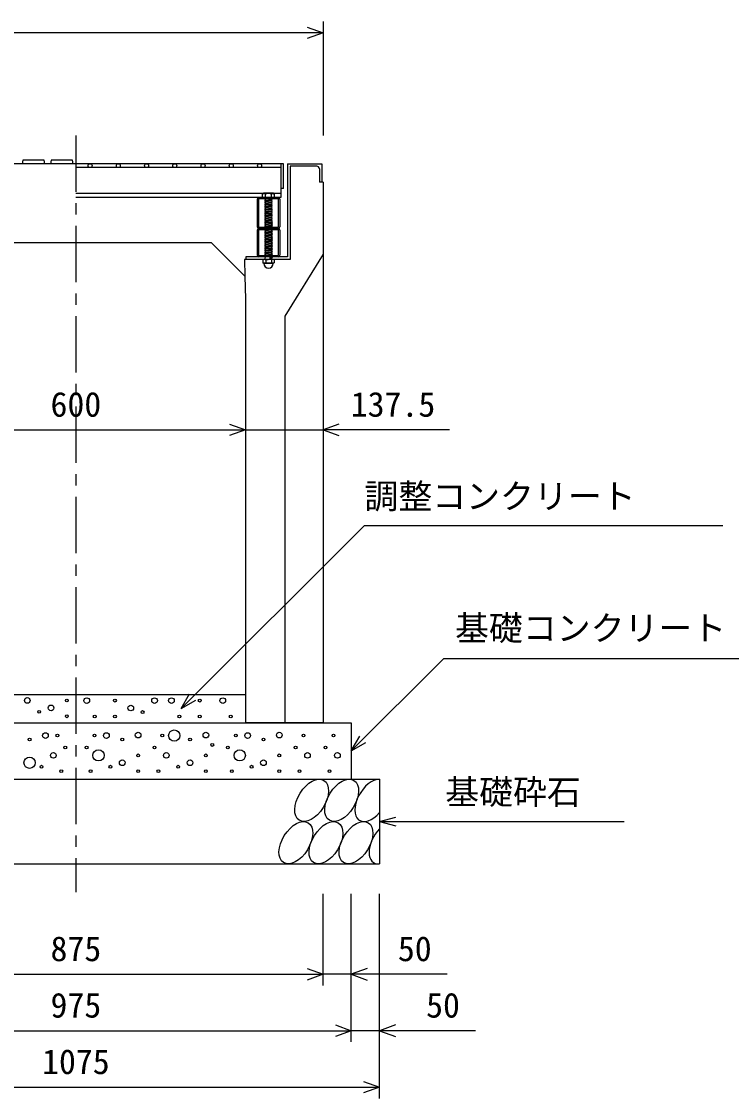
# Model space of a CAD drawing. Units: millimetres, scale not verified. Extents: x -16800 to 16800, y -5940 to 5940.
# Drawn here: x 10385 to 11642, y 1919 to 3826 of the extents above; entities that cross this region are included whole.
import ezdxf
from ezdxf.enums import TextEntityAlignment as Align

# ---------------------------------------------------------------- set-up
doc = ezdxf.new("R2010")
doc.units = ezdxf.units.MM
doc.header["$LTSCALE"] = 20
doc.linetypes.add('CHAIN1', pattern=[8, 5, -1, 1, -1])
doc.linetypes.add('DOTTED', pattern=[1.75, 0.25, -1.5])
for name, color, linetype, lineweight in [('0-0_DIM', 7, 'Continuous', 25), ('0-2_HATCH', 6, 'Continuous', 25), ('0-5_OUTLINE', 3, 'Continuous', 25)]:
    doc.layers.add(name, color=color, linetype=linetype, lineweight=lineweight)
doc.styles.add('ＭＳ ゴシック', font='')
doc.styles.get('ＭＳ ゴシック').set_extended_font_data('MS Gothic')

msp = doc.modelspace()

# ---------------------------------------------------------------- linework, layer by layer
at = {"layer": '0-0_DIM'}
for p, q in [((10919.28, 3826.41), (10919.28, 3624.66)), ((10919.28, 3806.41), (10044.28, 3806.41)), ((10181.78, 3103.31), (10781.78, 3103.31)), ((10781.78, 3103.31), (10919.28, 3103.31)), ((11143.32, 3103.31), (10919.28, 3103.31)), ((10668.1, 2609.66), (10992.57, 2934.13)), ((10992.57, 2934.13), (11626.92, 2934.13)), ((11132.94, 2698.32), (10969.28, 2534.66)), ((11132.94, 2698.32), (11779.81, 2698.32)), ((10668.1, 2609.66), (10683.1, 2635.64)), ((10668.1, 2609.66), (10694.08, 2624.66)), ((10969.28, 2534.66), (10984.28, 2560.64)), ((10969.28, 2534.66), (10995.26, 2549.66)), ((11019.28, 2409.66), (11048.26, 2417.43)), ((11019.28, 2409.66), (11452.6, 2409.66)), ((11019.28, 2409.66), (11048.26, 2401.9)), ((10919.28, 2119.15), (10919.28, 2281.49)), ((10969.28, 2019.15), (10969.28, 2281.49)), ((11019.28, 1919.15), (11019.28, 2281.49)), ((10044.28, 2139.15), (10919.28, 2139.15)), ((11139.28, 2139.15), (10919.28, 2139.15)), ((9994.28, 2039.15), (10969.28, 2039.15)), ((11189.28, 2039.15), (10969.28, 2039.15)), ((9944.28, 1939.15), (11019.28, 1939.15))]:
    msp.add_line(p, q, dxfattribs=at)
at = {"layer": '0-0_DIM', "linetype": 'CHAIN1'}
msp.add_line((10481.78, 3624.66), (10481.78, 2284.66), dxfattribs=at)
at = {"layer": '0-0_DIM'}
for points in [[(10891.13, 3816.67), (10919.32, 3806.41), (10891.13, 3796.14)], [(10753.59, 3113.57), (10781.78, 3103.31), (10753.59, 3093.05)], [(10947.47, 3113.57), (10919.28, 3103.31), (10947.47, 3093.05)], [(10891.09, 2149.41), (10919.28, 2139.15), (10891.09, 2128.89)], [(10997.47, 2149.41), (10969.28, 2139.15), (10997.47, 2128.89)], [(10941.09, 2049.41), (10969.28, 2039.15), (10941.09, 2028.89)], [(11047.47, 2049.41), (11019.28, 2039.15), (11047.47, 2028.89)], [(10991.09, 1949.41), (11019.28, 1939.15), (10991.09, 1928.89)]]:
    msp.add_lwpolyline(points, dxfattribs=at)
at = {"layer": '0-2_HATCH'}
for p, q in [((10426.78, 3574.66), (10425.78, 3581.16)), ((10476.78, 3574.66), (10475.78, 3581.16)), ((10849.28, 3574.66), (10481.78, 3574.66)), ((10844.78, 3567.66), (10481.78, 3567.66)), ((10844.78, 3574.66), (10844.78, 3514.66)), ((10849.28, 3530.66), (10849.28, 3574.66)), ((10856.28, 3574.66), (10856.28, 3409.66)), ((10860.78, 3570.16), (10860.78, 3405.16)), ((10908.28, 3570.16), (10860.78, 3570.16)), ((10912.78, 3565.66), (10912.78, 3541.66)), ((10849.28, 3530.66), (10844.78, 3530.66)), ((10917.28, 3541.66), (10912.78, 3541.66)), ((10813.6, 3521.66), (10481.78, 3521.66)), ((10844.78, 3514.66), (10481.78, 3514.66)), ((10802.78, 3511.66), (10802.78, 3462.66)), ((10839.78, 3514.66), (10805.78, 3514.66)), ((10814.28, 3522.16), (10812.28, 3520.66)), ((10812.28, 3514.66), (10812.28, 3520.66)), ((10833.28, 3514.66), (10812.28, 3514.66)), ((10812.61, 3520.94), (10814.28, 3522.16)), ((10831.28, 3522.16), (10814.28, 3522.16)), ((10816.28, 3514.66), (10829.28, 3514.66)), ((10816.28, 3513.66), (10817.28, 3514.66)), ((10817.28, 3512.66), (10816.28, 3513.66)), ((10829.28, 3512.66), (10816.28, 3511.66)), ((10816.28, 3511.66), (10817.28, 3512.66)), ((10817.28, 3510.66), (10816.28, 3511.66)), ((10816.28, 3509.66), (10817.28, 3510.66)), ((10829.28, 3510.66), (10816.28, 3509.66)), ((10817.28, 3508.66), (10816.28, 3509.66)), ((10817.28, 3514.66), (10817.28, 3520.66)), ((10828.28, 3514.66), (10828.28, 3520.66)), ((10828.28, 3513.66), (10829.28, 3514.66)), ((10829.28, 3512.66), (10828.28, 3513.66)), ((10828.28, 3509.66), (10829.28, 3510.66)), ((10829.28, 3508.66), (10828.28, 3509.66)), ((10832.96, 3520.94), (10831.28, 3522.16)), ((10844.78, 3521.66), (10831.97, 3521.66)), ((10833.28, 3514.66), (10833.28, 3520.66)), ((10842.78, 3511.66), (10842.78, 3462.66)), ((10816.28, 3507.66), (10817.28, 3508.66)), ((10829.28, 3508.66), (10816.28, 3507.66)), ((10817.28, 3506.66), (10816.28, 3507.66)), ((10816.28, 3505.66), (10817.28, 3506.66)), ((10829.28, 3506.66), (10816.28, 3505.66)), ((10817.28, 3504.66), (10816.28, 3505.66)), ((10816.28, 3503.66), (10817.28, 3504.66)), ((10829.28, 3504.66), (10816.28, 3503.66)), ((10817.28, 3502.66), (10816.28, 3503.66)), ((10829.28, 3502.66), (10816.28, 3501.66)), ((10816.28, 3501.66), (10817.28, 3502.66)), ((10829.28, 3500.66), (10816.28, 3499.66)), ((10817.28, 3498.66), (10816.28, 3499.66)), ((10829.28, 3498.66), (10816.28, 3497.66)), ((10816.28, 3497.66), (10817.28, 3498.66)), ((10817.28, 3496.66), (10816.28, 3497.66)), ((10829.28, 3496.66), (10816.28, 3495.66)), ((10816.28, 3495.66), (10817.28, 3496.66)), ((10817.28, 3494.66), (10816.28, 3495.66)), ((10829.28, 3494.66), (10816.28, 3493.66)), ((10816.28, 3493.66), (10817.28, 3494.66)), ((10817.28, 3492.66), (10816.28, 3493.66)), ((10829.28, 3492.66), (10816.28, 3491.66)), ((10816.28, 3491.66), (10817.28, 3492.66)), ((10817.28, 3490.66), (10816.28, 3491.66)), ((10829.28, 3490.66), (10816.28, 3489.66)), ((10816.28, 3489.66), (10817.28, 3490.66)), ((10828.28, 3507.66), (10829.28, 3508.66)), ((10829.28, 3506.66), (10828.28, 3507.66)), ((10828.28, 3505.66), (10829.28, 3506.66)), ((10829.28, 3504.66), (10828.28, 3505.66)), ((10828.28, 3501.66), (10829.28, 3502.66)), ((10829.28, 3500.66), (10828.28, 3501.66)), ((10828.28, 3499.66), (10829.28, 3500.66)), ((10829.28, 3498.66), (10828.28, 3499.66)), ((10828.28, 3497.66), (10829.28, 3498.66)), ((10828.28, 3497.66), (10829.28, 3496.66)), ((10828.28, 3495.66), (10829.28, 3496.66)), ((10828.28, 3495.66), (10829.28, 3494.66)), ((10828.28, 3493.66), (10829.28, 3494.66)), ((10828.28, 3493.66), (10829.28, 3492.66)), ((10828.28, 3491.66), (10829.28, 3492.66)), ((10828.28, 3491.66), (10829.28, 3490.66)), ((10828.28, 3489.66), (10829.28, 3490.66)), ((10817.28, 3488.66), (10816.28, 3489.66)), ((10829.28, 3488.66), (10816.28, 3487.66)), ((10816.28, 3487.66), (10817.28, 3488.66)), ((10817.28, 3486.66), (10816.28, 3487.66)), ((10829.28, 3486.66), (10816.28, 3485.66)), ((10816.28, 3485.66), (10817.28, 3486.66)), ((10817.28, 3484.66), (10816.28, 3485.66)), ((10829.28, 3484.66), (10816.28, 3483.66)), ((10816.28, 3483.66), (10817.28, 3484.66)), ((10817.28, 3482.66), (10816.28, 3483.66)), ((10829.28, 3482.66), (10816.28, 3481.66)), ((10816.28, 3481.66), (10817.28, 3482.66)), ((10817.28, 3480.66), (10816.28, 3481.66)), ((10829.28, 3480.66), (10816.28, 3479.66)), ((10816.28, 3479.66), (10817.28, 3480.66)), ((10817.28, 3478.66), (10816.28, 3479.66)), ((10829.28, 3478.66), (10816.28, 3477.66)), ((10816.28, 3477.66), (10817.28, 3478.66)), ((10817.28, 3476.66), (10816.28, 3477.66)), ((10829.28, 3476.66), (10816.28, 3475.66)), ((10816.28, 3475.66), (10817.28, 3476.66)), ((10817.28, 3474.67), (10816.28, 3475.66)), ((10816.28, 3473.67), (10817.28, 3474.67)), ((10829.28, 3474.66), (10816.28, 3473.66)), ((10817.28, 3472.67), (10816.28, 3473.67)), ((10829.29, 3472.66), (10816.28, 3471.66)), ((10816.28, 3471.66), (10817.28, 3472.66)), ((10817.28, 3470.66), (10816.28, 3471.66)), ((10828.28, 3489.66), (10829.28, 3488.66)), ((10828.28, 3487.66), (10829.28, 3488.66)), ((10828.28, 3487.66), (10829.28, 3486.66)), ((10828.28, 3485.66), (10829.28, 3486.66)), ((10828.28, 3485.66), (10829.28, 3484.66)), ((10828.28, 3483.66), (10829.28, 3484.66)), ((10828.28, 3483.66), (10829.28, 3482.66)), ((10828.28, 3481.66), (10829.28, 3482.66)), ((10828.28, 3481.66), (10829.28, 3480.66)), ((10828.28, 3479.66), (10829.28, 3480.66)), ((10828.28, 3479.66), (10829.28, 3478.66)), ((10828.28, 3477.66), (10829.28, 3478.66)), ((10828.28, 3477.66), (10829.28, 3476.66)), ((10828.28, 3475.66), (10829.28, 3476.66)), ((10828.28, 3475.66), (10829.29, 3474.66)), ((10828.28, 3473.66), (10829.28, 3474.66)), ((10828.28, 3473.66), (10829.29, 3472.66)), ((10828.28, 3471.66), (10829.29, 3472.66)), ((10828.29, 3471.66), (10829.29, 3470.66)), ((10802.78, 3456.66), (10802.78, 3412.66)), ((10839.78, 3459.66), (10805.78, 3459.66)), ((10839.78, 3459.66), (10805.78, 3459.66)), ((10829.29, 3470.66), (10816.29, 3469.66)), ((10816.29, 3469.66), (10817.29, 3470.66)), ((10817.29, 3468.66), (10816.29, 3469.66)), ((10829.29, 3468.66), (10816.29, 3467.66)), ((10816.29, 3467.66), (10817.29, 3468.66)), ((10817.29, 3466.66), (10816.29, 3467.66)), ((10829.29, 3466.66), (10816.29, 3465.66)), ((10816.29, 3465.66), (10817.29, 3466.66)), ((10817.29, 3464.66), (10816.29, 3465.66)), ((10829.29, 3464.66), (10816.29, 3463.66)), ((10816.29, 3463.66), (10817.29, 3464.66)), ((10817.29, 3462.66), (10816.29, 3463.66)), ((10829.29, 3456.66), (10816.29, 3455.66)), ((10816.29, 3455.66), (10817.29, 3456.66)), ((10817.29, 3454.66), (10816.29, 3455.66)), ((10829.29, 3454.66), (10816.29, 3453.66)), ((10816.29, 3453.66), (10817.29, 3454.66)), ((10817.29, 3452.66), (10816.29, 3453.66)), ((10829.3, 3462.65), (10816.3, 3461.65)), ((10816.3, 3461.65), (10817.3, 3462.65)), ((10817.3, 3460.65), (10816.3, 3461.65)), ((10816.3, 3459.65), (10817.3, 3460.65)), ((10817.3, 3458.65), (10816.3, 3459.65)), ((10816.3, 3457.65), (10817.3, 3458.65)), ((10817.3, 3456.65), (10816.3, 3457.65)), ((10829.3, 3452.65), (10816.3, 3451.65)), ((10816.3, 3451.65), (10817.3, 3452.65)), ((10828.29, 3469.66), (10829.29, 3470.66)), ((10828.29, 3469.66), (10829.29, 3468.66)), ((10828.29, 3467.66), (10829.29, 3468.66)), ((10828.29, 3467.66), (10829.29, 3466.66)), ((10828.29, 3465.66), (10829.29, 3466.66)), ((10828.29, 3465.66), (10829.29, 3464.65)), ((10828.29, 3463.65), (10829.29, 3464.65)), ((10828.29, 3463.65), (10829.3, 3462.65)), ((10828.29, 3455.66), (10829.29, 3456.66)), ((10828.29, 3455.66), (10829.3, 3454.65)), ((10828.29, 3453.66), (10829.29, 3454.66)), ((10828.29, 3453.66), (10829.3, 3452.65)), ((10828.3, 3461.65), (10829.3, 3462.65)), ((10828.3, 3461.65), (10829.3, 3460.65)), ((10828.3, 3459.65), (10829.3, 3460.65)), ((10828.3, 3459.65), (10829.3, 3458.65)), ((10828.3, 3457.65), (10829.3, 3458.65)), ((10828.3, 3457.65), (10829.3, 3456.65)), ((10828.3, 3451.65), (10829.3, 3452.65)), ((10842.78, 3456.66), (10842.78, 3412.66)), ((10817.3, 3450.65), (10816.3, 3451.65)), ((10829.3, 3450.65), (10816.3, 3449.65)), ((10816.3, 3449.65), (10817.3, 3450.65)), ((10817.3, 3448.65), (10816.3, 3449.65)), ((10829.3, 3448.65), (10816.3, 3447.65)), ((10816.3, 3447.65), (10817.3, 3448.65)), ((10817.3, 3446.65), (10816.3, 3447.65)), ((10829.3, 3446.65), (10816.3, 3445.65)), ((10816.3, 3445.65), (10817.3, 3446.65)), ((10817.3, 3444.65), (10816.3, 3445.65)), ((10829.31, 3444.65), (10816.31, 3443.65)), ((10816.31, 3443.65), (10817.31, 3444.65)), ((10817.31, 3442.65), (10816.31, 3443.65)), ((10829.31, 3442.64), (10816.31, 3441.64)), ((10816.31, 3441.64), (10817.31, 3442.64)), ((10817.31, 3440.64), (10816.31, 3441.64)), ((10829.31, 3440.64), (10816.31, 3439.64)), ((10816.31, 3439.64), (10817.31, 3440.64)), ((10817.31, 3438.64), (10816.31, 3439.64)), ((10829.31, 3438.64), (10816.31, 3437.64)), ((10816.31, 3437.64), (10817.31, 3438.64)), ((10817.31, 3436.64), (10816.31, 3437.64)), ((10829.32, 3436.64), (10816.32, 3435.64)), ((10816.32, 3435.64), (10817.32, 3436.64)), ((10817.32, 3434.64), (10816.32, 3435.64)), ((10829.32, 3434.64), (10816.32, 3433.64)), ((10816.32, 3433.64), (10817.32, 3434.64)), ((10817.32, 3432.64), (10816.32, 3433.64)), ((10828.3, 3451.65), (10829.3, 3450.65)), ((10828.3, 3449.65), (10829.3, 3450.65)), ((10828.3, 3449.65), (10829.3, 3448.65)), ((10828.3, 3447.65), (10829.3, 3448.65)), ((10828.3, 3447.65), (10829.3, 3446.65)), ((10828.3, 3445.65), (10829.3, 3446.65)), ((10828.3, 3445.65), (10829.31, 3444.65)), ((10828.31, 3443.65), (10829.31, 3444.65)), ((10828.31, 3443.65), (10829.31, 3442.64)), ((10828.31, 3441.64), (10829.31, 3442.64)), ((10828.31, 3441.64), (10829.31, 3440.64)), ((10828.31, 3439.64), (10829.31, 3440.64)), ((10828.31, 3439.64), (10829.31, 3438.64)), ((10828.31, 3437.64), (10829.31, 3438.64)), ((10828.31, 3437.64), (10829.32, 3436.64)), ((10828.32, 3435.64), (10829.32, 3436.64)), ((10828.32, 3435.64), (10829.32, 3434.64)), ((10828.32, 3433.64), (10829.32, 3434.64)), ((10828.32, 3433.64), (10829.32, 3432.63)), ((10829.32, 3432.63), (10816.32, 3431.63)), ((10816.32, 3431.63), (10817.32, 3432.63)), ((10817.32, 3430.63), (10816.32, 3431.63)), ((10829.32, 3430.63), (10816.32, 3429.63)), ((10816.32, 3429.63), (10817.32, 3430.63)), ((10817.32, 3428.63), (10816.32, 3429.63)), ((10829.33, 3428.63), (10816.33, 3427.63)), ((10816.33, 3427.63), (10817.33, 3428.63)), ((10817.33, 3426.63), (10816.33, 3427.63)), ((10829.33, 3426.63), (10816.33, 3425.63)), ((10816.33, 3425.63), (10817.33, 3426.63)), ((10817.33, 3424.63), (10816.33, 3425.63)), ((10829.33, 3424.63), (10816.33, 3423.63)), ((10816.33, 3423.63), (10817.33, 3424.63)), ((10817.33, 3422.63), (10816.33, 3423.63)), ((10829.33, 3422.62), (10816.33, 3421.62)), ((10816.33, 3421.62), (10817.33, 3422.62)), ((10817.33, 3420.62), (10816.33, 3421.62)), ((10829.34, 3420.62), (10816.34, 3419.62)), ((10816.34, 3419.62), (10817.34, 3420.62)), ((10817.34, 3418.62), (10816.34, 3419.62)), ((10829.34, 3418.62), (10816.34, 3417.62)), ((10816.34, 3417.62), (10817.34, 3418.62)), ((10817.34, 3416.62), (10816.34, 3417.62)), ((10829.34, 3416.62), (10816.34, 3415.62)), ((10816.34, 3415.62), (10817.34, 3416.62)), ((10817.34, 3414.62), (10816.34, 3415.62)), ((10829.34, 3414.62), (10816.34, 3413.62)), ((10816.34, 3413.62), (10817.34, 3414.62)), ((10828.32, 3431.63), (10829.32, 3432.63)), ((10828.32, 3431.63), (10829.32, 3430.63)), ((10828.32, 3429.63), (10829.32, 3430.63)), ((10828.32, 3429.63), (10829.33, 3428.63)), ((10828.33, 3427.63), (10829.33, 3428.63)), ((10828.33, 3427.63), (10829.33, 3426.63)), ((10828.33, 3425.63), (10829.33, 3426.63)), ((10828.33, 3425.63), (10829.33, 3424.63)), ((10828.33, 3423.63), (10829.33, 3424.63)), ((10828.33, 3423.63), (10829.33, 3422.62)), ((10828.33, 3421.62), (10829.33, 3422.62)), ((10828.33, 3421.62), (10829.34, 3420.62)), ((10828.34, 3419.62), (10829.34, 3420.62)), ((10828.34, 3419.62), (10829.34, 3418.62)), ((10828.34, 3417.62), (10829.34, 3418.62)), ((10828.34, 3417.62), (10829.34, 3416.62)), ((10828.34, 3415.62), (10829.34, 3416.62)), ((10828.34, 3415.62), (10829.34, 3414.62)), ((10828.34, 3413.62), (10829.34, 3414.62)), ((10860.78, 3405.16), (10780.02, 3405.16)), ((10780.02, 3405.16), (10780.76, 3375.69)), ((10782.28, 3409.66), (10782.28, 3405.16)), ((10856.28, 3409.66), (10782.28, 3409.66)), ((10839.78, 3409.66), (10805.78, 3409.66)), ((10813.44, 3405.16), (10812.58, 3404.51)), ((10812.58, 3404.51), (10812.58, 3399.33)), ((10814.27, 3398.36), (10812.58, 3399.33)), ((10832.12, 3405.16), (10813.44, 3405.16)), ((10814.27, 3398.03), (10814.27, 3398.36)), ((10831.3, 3398.36), (10814.27, 3398.36)), ((10831.3, 3398.03), (10814.27, 3398.03)), ((10817.34, 3412.62), (10816.34, 3413.62)), ((10829.35, 3412.61), (10816.35, 3411.61)), ((10816.35, 3411.61), (10817.35, 3412.61)), ((10817.35, 3410.61), (10816.35, 3411.61)), ((10816.35, 3409.61), (10817.35, 3410.61)), ((10817.35, 3408.61), (10816.35, 3409.61)), ((10816.35, 3407.61), (10817.35, 3408.61)), ((10817.35, 3406.61), (10816.35, 3407.61)), ((10816.35, 3405.61), (10817.35, 3406.61)), ((10816.8, 3405.16), (10816.35, 3405.61)), ((10817.68, 3404.51), (10817.68, 3399.33)), ((10827.89, 3404.51), (10827.89, 3399.33)), ((10828.34, 3413.62), (10829.35, 3412.61)), ((10828.35, 3411.61), (10829.35, 3412.61)), ((10828.35, 3411.61), (10829.35, 3410.61)), ((10828.35, 3409.61), (10829.35, 3410.61)), ((10828.35, 3409.61), (10829.35, 3408.61)), ((10828.35, 3407.61), (10829.35, 3408.61)), ((10828.35, 3407.61), (10829.35, 3406.61)), ((10828.35, 3405.61), (10829.35, 3406.61)), ((10828.35, 3405.61), (10828.8, 3405.16)), ((10831.3, 3398.36), (10832.99, 3399.33)), ((10831.3, 3398.03), (10831.3, 3398.36)), ((10832.12, 3405.16), (10832.99, 3404.51)), ((10832.99, 3404.51), (10832.99, 3399.33))]:
    msp.add_line(p, q, dxfattribs=at)
at = {"layer": '0-2_HATCH', "linetype": 'DOTTED'}
for p, q in [((10829.28, 3514.66), (10816.28, 3513.66)), ((10829.3, 3460.65), (10816.3, 3459.65)), ((10829.3, 3458.65), (10816.3, 3457.65)), ((10829.35, 3410.61), (10816.35, 3409.61)), ((10829.35, 3408.61), (10816.35, 3407.61)), ((10829.35, 3406.61), (10816.35, 3405.61)), ((10816.8, 3405.16), (10828.8, 3405.16))]:
    msp.add_line(p, q, dxfattribs=at)
at = {"layer": '0-2_HATCH'}
for points in [[(10425.78, 3581.16), (10387.78, 3581.16), (10386.78, 3574.66)], [(10475.78, 3581.16), (10437.78, 3581.16), (10436.78, 3574.66)], [(10829.28, 3510.66), (10828.28, 3511.66), (10829.28, 3512.66)], [(10816.28, 3499.66), (10817.28, 3500.66), (10816.28, 3501.66)], [(10829.28, 3502.66), (10828.28, 3503.66), (10829.28, 3504.66)]]:
    msp.add_lwpolyline(points, dxfattribs=at)
for points in [[(10805.08, 3512.36), (10805.08, 3461.96), (10840.48, 3461.96), (10840.48, 3512.36)], [(10805.08, 3457.36), (10805.08, 3411.96), (10840.48, 3411.96), (10840.48, 3457.36)]]:
    msp.add_lwpolyline(points, close=True, dxfattribs=at)
for centre, radius in [((10506.78, 3571.16), 3.5), ((10556.78, 3571.16), 3.5), ((10606.78, 3571.16), 3.5), ((10656.78, 3571.16), 3.5), ((10706.78, 3571.16), 3.5), ((10756.78, 3571.16), 3.5), ((10806.78, 3571.16), 3.5), ((10395.66, 2623.97), 5), ((10437.71, 2610.84), 5), ((10465.75, 2623.97), 2.5), ((10500.92, 2623.69), 5), ((10550.82, 2623.69), 2.5), ((10578.86, 2610.56), 5), ((10620.92, 2623.69), 5), ((10650.92, 2623.69), 5), ((10700.82, 2623.69), 2.5), ((10741.72, 2623.69), 5), ((10416.69, 2603.84), 2.5), ((10465.75, 2595.96), 2.5), ((10514.94, 2595.68), 2.5), ((10550.82, 2595.68), 2.5), ((10599.89, 2603.56), 2.5), ((10664.94, 2595.68), 2.5), ((10700.82, 2595.68), 2.5), ((10755.74, 2595.68), 2.5), ((10399.79, 2554.84), 2.5), ((10427.82, 2561.84), 5), ((10448.86, 2561.84), 2.5), ((10514.71, 2561.84), 2.5), ((10535.74, 2561.84), 5), ((10563.78, 2554.84), 2.5), ((10591.82, 2562.72), 5), ((10634.71, 2561.84), 2.5), ((10655.74, 2561.84), 10), ((10683.78, 2554.84), 2.5), ((10711.82, 2562.72), 5), ((10764.71, 2561.84), 2.5), ((10785.74, 2561.84), 5), ((10813.78, 2554.84), 2.5), ((10841.82, 2562.72), 5), ((10884.71, 2561.84), 2.5), ((10937.69, 2561.84), 2.5), ((10462.87, 2540.83), 2.5), ((10500.69, 2540.83), 2.5), ((10521.72, 2526.82), 10), ((10620.69, 2540.83), 2.5), ((10723.16, 2545.15), 2.5), ((10750.69, 2540.83), 2.5), ((10771.72, 2526.82), 10), ((10870.69, 2540.83), 2.5), ((10923.67, 2540.83), 2.5), ((10399.79, 2513.69), 10), ((10441.84, 2526.82), 5), ((10563.78, 2513.69), 5), ((10591.82, 2526.82), 2.5), ((10641.72, 2526.82), 5), ((10683.78, 2513.69), 5), ((10711.82, 2526.82), 2.5), ((10813.78, 2513.69), 5), ((10841.82, 2526.82), 2.5), ((10891.72, 2526.82), 5), ((10944.7, 2526.82), 5), ((10420.82, 2506.69), 2.5), ((10455.86, 2498.81), 2.5), ((10507.7, 2498.81), 2.5), ((10542.75, 2506.69), 2.5), ((10591.82, 2498.81), 2.5), ((10627.7, 2498.81), 2.5), ((10662.75, 2506.69), 2.5), ((10711.82, 2498.81), 2.5), ((10757.7, 2498.81), 2.5), ((10792.75, 2506.69), 2.5), ((10841.82, 2498.81), 2.5), ((10877.7, 2498.81), 2.5), ((10930.68, 2498.81), 2.5)]:
    msp.add_circle(centre, radius, dxfattribs=at)
for centre, radius, start, end in [((10908.28, 3565.66), 4.5, 0, 90), ((10805.78, 3511.66), 3, 90, 180), ((10814.78, 3518.04), 3.62, 46.39563, 133.60437), ((10822.78, 3506.04), 15.62, 69.39075, 110.60925), ((10830.78, 3518.04), 3.62, 46.39563, 133.60437), ((10839.78, 3511.66), 3, 0, 90), ((10805.78, 3462.66), 3, 180, 270), ((10805.78, 3456.66), 3, 90, 180), ((10839.78, 3462.66), 3, 270, 0), ((10839.78, 3456.66), 3, 0, 90), ((10805.78, 3412.66), 3, 180, 270), ((10815.13, 3399.82), 5.35, 61.49832, 118.50684), ((10815.13, 3404.03), 5.35, 241.49843, 298.50089), ((10822.78, 3398.03), 8.19, 180, 359.99995), ((10822.78, 3384.75), 20.42, 75.52621, 104.47362), ((10822.78, 3419.1), 20.42, 255.52638, 284.47374), ((10830.44, 3399.82), 5.35, 61.49231, 118.50169), ((10830.44, 3404.03), 5.35, 241.49989, 298.5), ((10839.78, 3412.66), 3, 270, 0)]:
    msp.add_arc(centre, radius, start, end, dxfattribs=at)
for centre in [(10899.01, 2447.14), (10952.22, 2447.14), (10871.12, 2372.15), (10924.33, 2372.15), (10977.54, 2372.15)]:
    msp.add_ellipse(centre, major_axis=(21.81, 35.31), ratio=0.5792, dxfattribs=at)
for centre, start_param, end_param in [((11005.42, 2447.14), 0.3357715, 4.4411806), ((11030.74, 2372.15), 1.2110787, 3.5658734)]:
    msp.add_ellipse(centre, major_axis=(21.81, 35.31), ratio=0.5792, start_param=start_param, end_param=end_param, dxfattribs=at)
at = {"layer": '0-5_OUTLINE'}
for p, q in [((10481.78, 3574.66), (10046.28, 3574.66)), ((10856.28, 3574.66), (10917.28, 3574.66)), ((10917.28, 3574.66), (10917.28, 3541.66)), ((10919.28, 3541.66), (10917.28, 3541.66)), ((10919.28, 3541.66), (10919.28, 2584.66)), ((10721.78, 3434.66), (10241.78, 3434.66)), ((10721.78, 3434.66), (10780.76, 3375.69)), ((10919.28, 3414.66), (10851.78, 3304.66)), ((10780.76, 3375.69), (10781.78, 3334.66)), ((10781.78, 3334.66), (10781.78, 2584.66)), ((10851.78, 3304.66), (10851.78, 2584.66)), ((10181.78, 2634.66), (10781.78, 2634.66)), ((9994.28, 2584.66), (10969.28, 2584.66)), ((10919.28, 2584.66), (10781.78, 2584.66)), ((10969.28, 2584.66), (10969.28, 2484.66)), ((9944.28, 2484.66), (11019.28, 2484.66)), ((11019.28, 2484.66), (11019.28, 2334.66)), ((9944.28, 2334.66), (11019.28, 2334.66))]:
    msp.add_line(p, q, dxfattribs=at)

# ---------------------------------------------------------------- texts
at = {"layer": '0-0_DIM', "style": 'ＭＳ ゴシック'}
for s, p in [('600', (10436.78, 3113.31)), ('137.5', (10968.32, 3113.31)), ('調整コンクリート', (10992.57, 2950.55)), ('基礎コンクリート', (11152.94, 2717.05)), ('基礎砕石', (11135.6, 2426.83)), ('875', (10436.78, 2149.15)), ('50', (11051.72, 2149.15)), ('975', (10436.78, 2049.15)), ('50', (11101.72, 2049.15)), ('1075', (10421.78, 1949.15))]:
    msp.add_text(s, height=43.99, dxfattribs=at).set_placement(p, align=Align.BOTTOM_LEFT)

doc.saveas('drawing.dxf')
